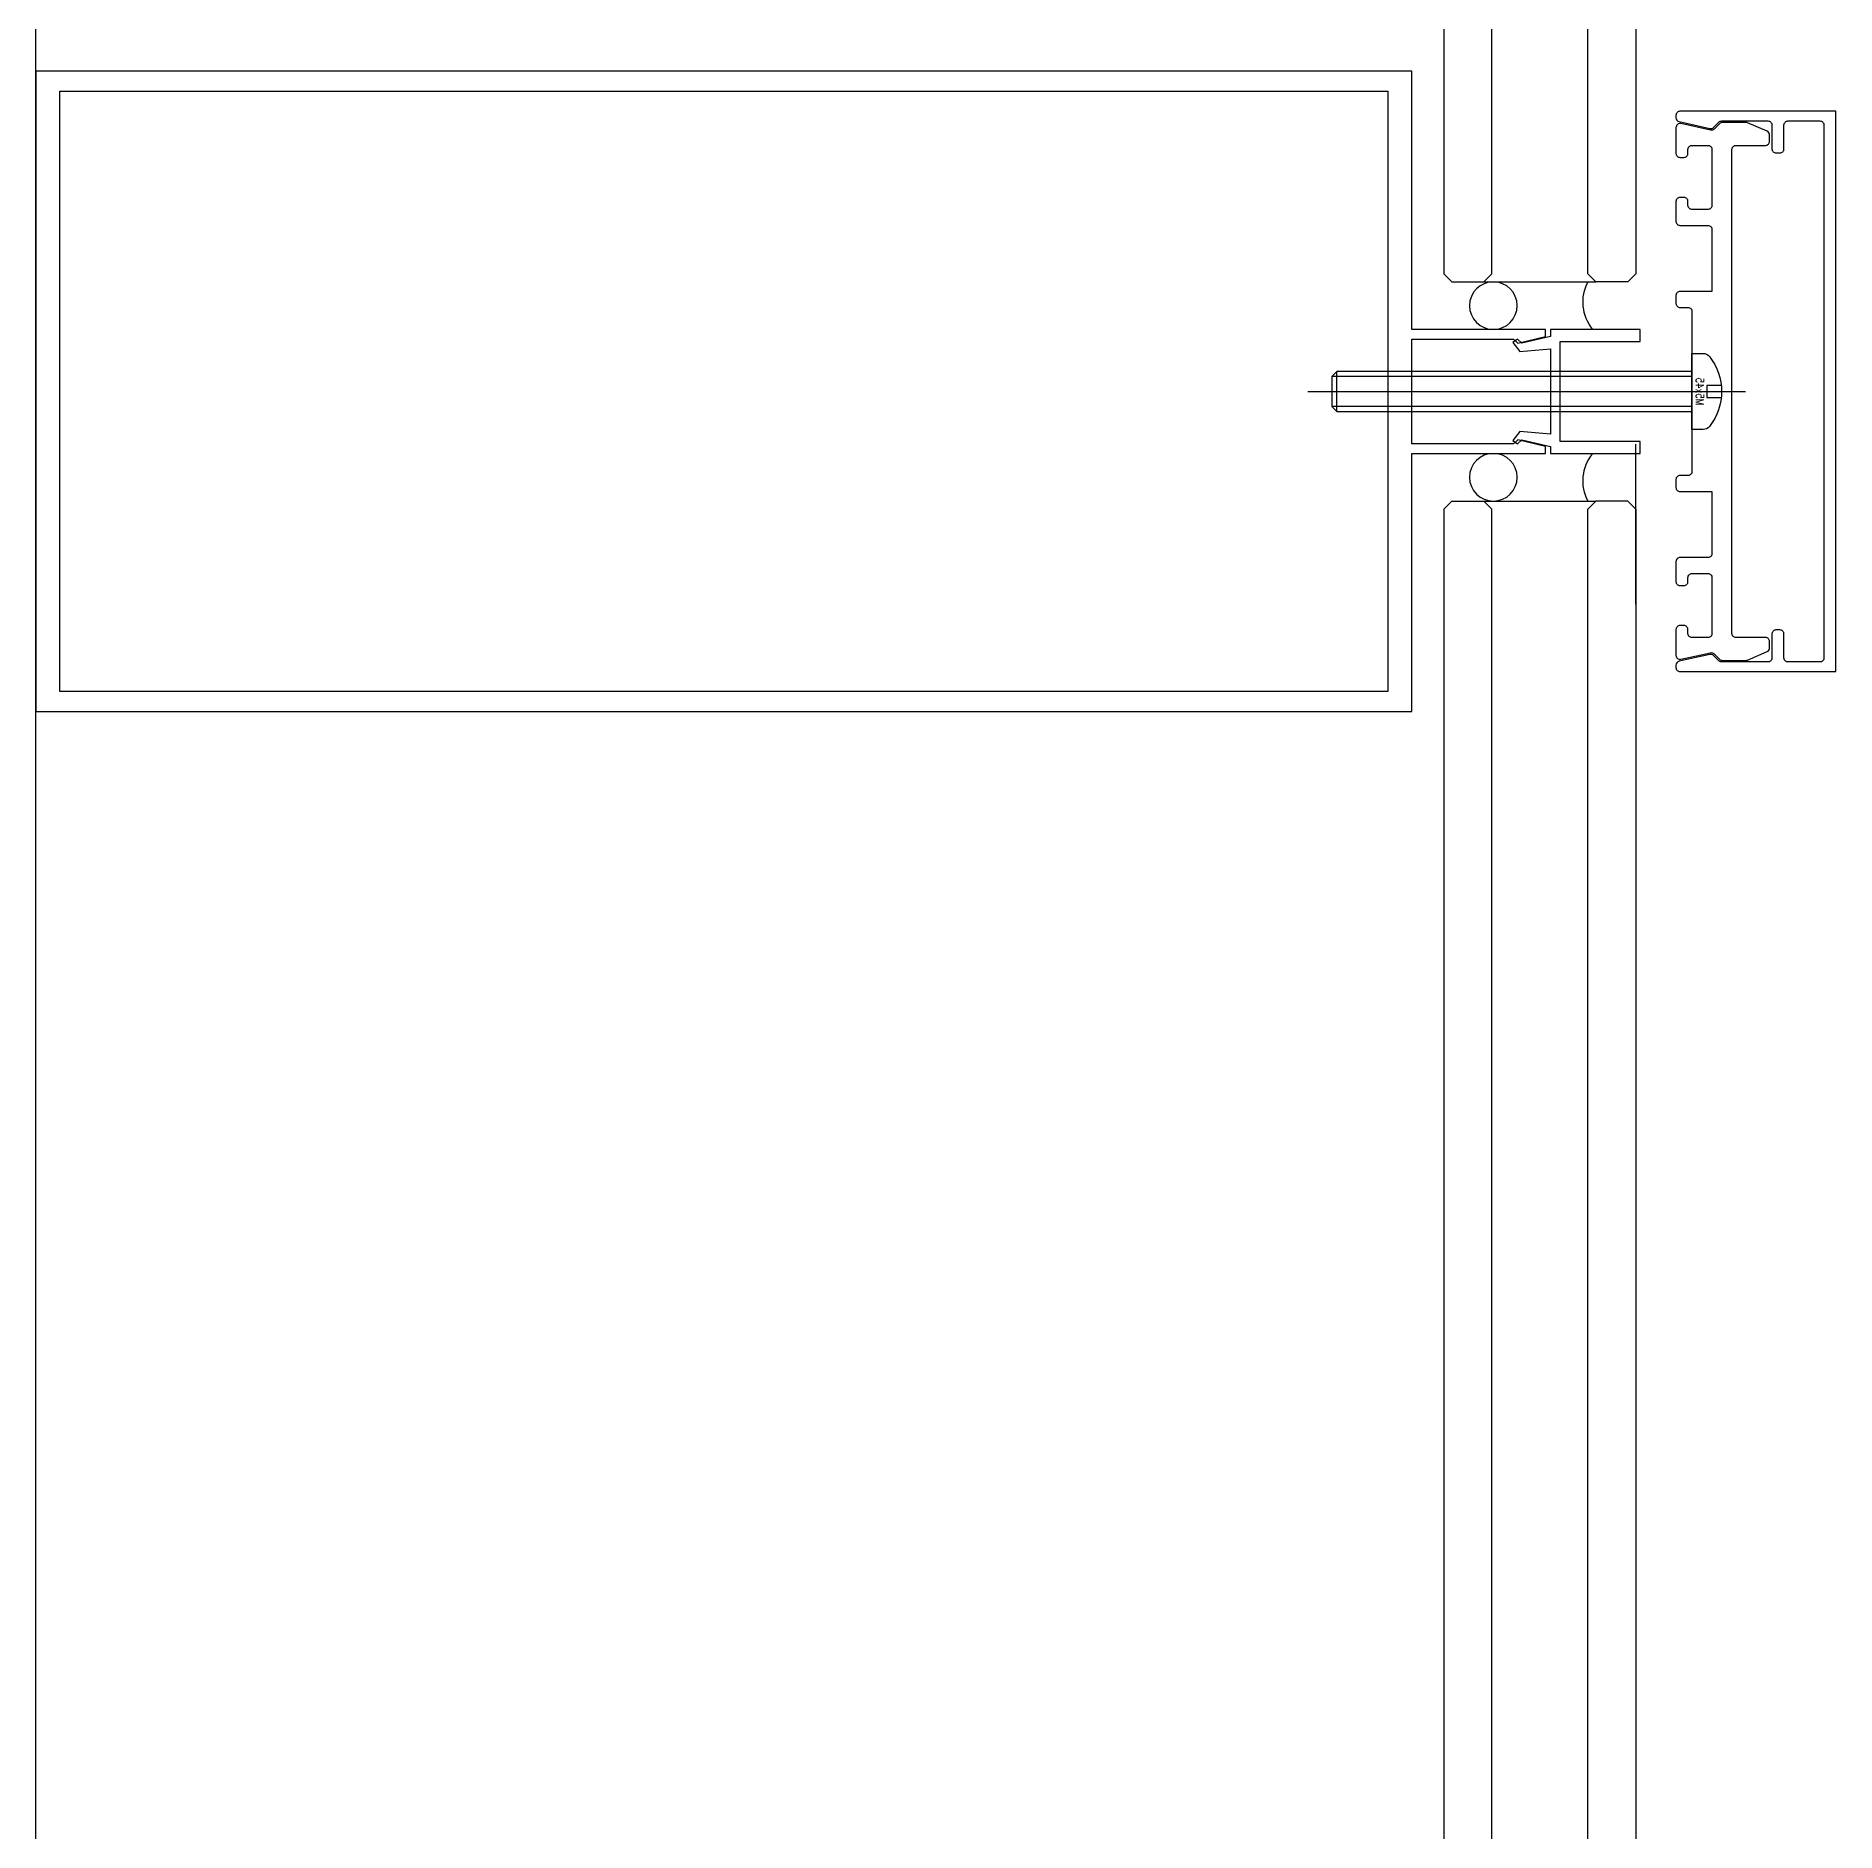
# Model space of a CAD drawing. Extents: x 1980812 to 2578970, y -669191 to 284498.
# Drawn here: x 2567868.4 to 2568093.4, y -259570.4 to -259346 of the extents above; entities that cross this region are included whole.
import ezdxf
from ezdxf.enums import TextEntityAlignment as Align

# ---------------------------------------------------------------- set-up
doc = ezdxf.new("R2010")
doc.units = 0
doc.header["$LTSCALE"] = 1000
doc.header["$MEASUREMENT"] = 0
for name, pattern in [('CENTER', [2, 1.25, -0.25, 0.25, -0.25]), ('DOTE', [2.42, 2, -0.2, 0.02, -0.2]), ('HIDDEN', [0.375, 0.25, -0.125]), ('HIDDEN2', [0.1875, 0.125, -0.0625])]:
    doc.linetypes.add(name, pattern=pattern)
for name, color, linetype in [('A-SECT-MCUT', 1, 'Continuous'), ('A-SECT-MCUT-FINE', 137, 'Continuous'), ('dote', 1, 'DOTE'), ('SF', 1, 'Continuous'), ('TEXT', 7, 'Continuous'), ('WINDOW', 2, 'Continuous'), ('空线', 3, 'Continuous')]:
    doc.layers.add(name, color=color, linetype=linetype)
doc.styles.add('ROMANS', font='simplex_.ttf', dxfattribs={"width": 0.8, "height": 500})

# ---------------------------------------------------------------- blocks, each defined once
blk = doc.blocks.new('M5x45_Pan')
at = {"color": 8, "linetype": 'HIDDEN'}
for p, q in [((44.38, -2.5), (44.38, 2.5)), ((0, 1.87), (45, 1.87)), ((0, -1.88), (45, -1.88))]:
    blk.add_line(p, q, dxfattribs=at)
at = {"color": 0, "linetype": 'ByBlock'}
blk.add_lwpolyline([(-1.39, -4.75), (0, -4.75), (0, 4.75), (-1.39, 4.75, 0.228537), (-2.17, 4.37, 0.349288), (-2.17, -4.37, 0.228537)], format="xyb", close=True, dxfattribs=at)
at = {"color": 8, "linetype": 'ByBlock'}
blk.add_lwpolyline([(0, 2.5), (44.38, 2.5), (45, 1.87), (45, -1.88), (44.38, -2.5), (0, -2.5)], dxfattribs=at)
at = {"color": 8, "linetype": 'HIDDEN2'}
blk.add_lwpolyline([(-3.66, 0.75), (-1.85, 0.75), (-1.85, -0.75), (-3.66, -0.75)], dxfattribs=at)
at = {"layer": 'TEXT', "color": 8, "linetype": 'CENTER'}
blk.add_line((48, 0), (-6.7, 0), dxfattribs=at)
at = {"layer": 'Defpoints', "color": 8, "style": 'ROMANS', "width": 0.8}
blk.add_text('M5x45', height=1, rotation=90, dxfattribs=at).set_placement((-1, 0), align=Align.MIDDLE)
blk = doc.blocks.new('pm5')
at = {"layer": 'A-SECT-MCUT', "elevation": 0}
for points in [[(0, -2900), (0, -2940), (-135.61, -2940), (-172, -2940), (-172, -2907.75), (-188.7, -2907.75), (-188.7, -2906.86), (-185.23, -2906.03), (-184.67, -2906.55), (-172, -2906.55), (-172, -2900), (-172, -2893.45), (-184.67, -2893.45), (-185.23, -2893.97), (-188.7, -2893.14), (-188.7, -2892.25), (-172, -2892.25), (-172, -2860), (-135.61, -2860), (0, -2860)], [(-169, -2937.5), (-3, -2937.5), (-3, -2900), (-3, -2862.5), (-169, -2862.5)], [(-189.31, -2905.34), (-185.46, -2905), (-184.61, -2906.12), (-185.18, -2906.55), (-185.74, -2906.03), (-189.31, -2906.88), (-189.31, -2907.75), (-200.51, -2907.75), (-200.51, -2906.25), (-190.51, -2906.25), (-190.51, -2893.75), (-200.51, -2893.75), (-200.51, -2892.25), (-189.31, -2892.25), (-189.31, -2893.12), (-185.74, -2893.97), (-185.18, -2893.45), (-184.61, -2893.88), (-185.46, -2895), (-189.31, -2894.66)]]:
    blk.add_lwpolyline(points, close=True, dxfattribs=at)
for points in [[(-205.5, -2935), (-225, -2935), (-225, -2865), (-205.5, -2865, -0.414214), (-205, -2865.5), (-205, -2865.8, -0.351524), (-205.39, -2866.29), (-209.23, -2867.14, -0.256425), (-209.7, -2867.01), (-210.36, -2866.35, 0.198912), (-210.71, -2866.2), (-216.5, -2866.2, 0.414214), (-217, -2866.7), (-217, -2869.7, -0.414214), (-217.5, -2870.2), (-218, -2870.2, -0.414214), (-218.5, -2869.7), (-218.5, -2866.7, 0.414214), (-219, -2866.2), (-223, -2866.2, 0.414214), (-223.5, -2866.7), (-223.5, -2933.3, 0.414214), (-223, -2933.8), (-219, -2933.8, 0.414214), (-218.5, -2933.3), (-218.5, -2930.3, -0.414214), (-218, -2929.8), (-217.5, -2929.8, -0.414214), (-217, -2930.3), (-217, -2933.3, 0.414214), (-216.5, -2933.8), (-210.71, -2933.8, 0.198912), (-210.35, -2933.65), (-209.7, -2932.99, -0.256425), (-209.23, -2932.86), (-205.39, -2933.71, -0.351524), (-205, -2934.2), (-205, -2934.5, -0.414214)], [(-205, -2889, -0.414214), (-205.5, -2889.5), (-206.5, -2889.5, 0.414214), (-207, -2890), (-207, -2910, 0.414214), (-206.5, -2910.5), (-205.5, -2910.5, -0.414214), (-205, -2911), (-205, -2912, -0.414214), (-205.5, -2912.5), (-209.5, -2912.5), (-209.5, -2920.25, 0.414214), (-209, -2920.75), (-205.5, -2920.75, -0.414214), (-205, -2921.25), (-205, -2923.75, -0.414214), (-205.5, -2924.25), (-206, -2924.25, -0.414214), (-206.5, -2923.75), (-206.5, -2923.25, 0.414214), (-207, -2922.75), (-209, -2922.75, 0.414214), (-209.5, -2923.25), (-209.5, -2930.25, 0.414214), (-209, -2930.75), (-207, -2930.75, 0.414214), (-206.5, -2930.25), (-206.5, -2929.75, -0.414214), (-206, -2929.25), (-205.5, -2929.25, -0.414214), (-205, -2929.75), (-205, -2932.97, -0.479811), (-205.61, -2933.46), (-209.3, -2932.64, 0.256425), (-209.76, -2932.78), (-210.44, -2933.45, -0.198912), (-210.79, -2933.6), (-213.74, -2933.6, -0.10157), (-213.94, -2933.56), (-216.4, -2932.51, -0.300021), (-216.7, -2932.05), (-216.7, -2931.25, -0.414214), (-216.2, -2930.75), (-212.5, -2930.75, 0.414214), (-212, -2930.25), (-212, -2923.5), (-212, -2876.5), (-212, -2869.75, 0.414214), (-212.5, -2869.25), (-216.2, -2869.25, -0.414214), (-216.7, -2868.75), (-216.7, -2867.95, -0.300021), (-216.4, -2867.49), (-213.94, -2866.44, -0.10157), (-213.74, -2866.4), (-210.79, -2866.4, -0.198912), (-210.44, -2866.55), (-209.76, -2867.23, 0.256425), (-209.3, -2867.36), (-205.61, -2866.54, -0.479811), (-205, -2867.03), (-205, -2870.25, -0.414214), (-205.5, -2870.75), (-206, -2870.75, -0.414214), (-206.5, -2870.25), (-206.5, -2869.75, 0.414214), (-207, -2869.25), (-209, -2869.25, 0.414214), (-209.5, -2869.75), (-209.5, -2876.75, 0.414214), (-209, -2877.25), (-207, -2877.25, 0.414214), (-206.5, -2876.75), (-206.5, -2876.25, -0.414214), (-206, -2875.75), (-205.5, -2875.75, -0.414214), (-205, -2876.25), (-205, -2878.75, -0.414214), (-205.5, -2879.25), (-209, -2879.25, 0.414214), (-209.5, -2879.75), (-209.5, -2887.5), (-205.5, -2887.5, -0.414214), (-205, -2888)]]:
    blk.add_lwpolyline(points, format="xyb", close=True, dxfattribs=at)
at = {"layer": 'A-SECT-MCUT-FINE'}
for p, q in [((0, -3650, 0), (0, -1456.63, 0)), ((-181, -2886.3, 0), (-195, -2886.3, 0)), ((-181, -2913.7, 0), (-195, -2913.7, 0))]:
    blk.add_line(p, q, dxfattribs=at)
for centre in [(-182.17, -2889.28, 0), (-182.17, -2910.72, 0)]:
    blk.add_circle(centre, 2.98, dxfattribs=at)
for centre, start, end in [((-198.77, -2888.82, 0), 320.5682, 27.9183), ((-198.77, -2911.17, 0), 332.0817, 39.4318)]:
    blk.add_arc(centre, 5.39, start, end, dxfattribs=at)
at = {"layer": 'WINDOW'}
for p, q in [((-200, -1456.63, 0), (-200, -2885.3, 0)), ((-194, -2885.3, 0), (-194, -1456.63, 0)), ((-182, -2885.3, 0), (-182, -1456.63, 0)), ((-176, -1456.63, 0), (-176, -2885.3, 0)), ((-200, -2885.3, 0), (-199, -2886.3, 0)), ((-199, -2886.3, 0), (-195, -2886.3, 0)), ((-195, -2886.3, 0), (-194, -2885.3, 0)), ((-181, -2886.3, 0), (-182, -2885.3, 0)), ((-177, -2886.3, 0), (-181, -2886.3, 0)), ((-176, -2885.3, 0), (-177, -2886.3, 0)), ((-200, -2914.7, 0), (-199, -2913.7, 0)), ((-199, -2913.7, 0), (-195, -2913.7, 0)), ((-195, -2913.7, 0), (-194, -2914.7, 0)), ((-181, -2913.7, 0), (-182, -2914.7, 0)), ((-177, -2913.7, 0), (-181, -2913.7, 0)), ((-176, -2914.7, 0), (-177, -2913.7, 0)), ((-200, -2914.7, 0), (-200, -3595.3, 0)), ((-194, -3595.3, 0), (-194, -2914.7, 0)), ((-182, -3595.3, 0), (-182, -2914.7, 0)), ((-176, -2914.7, 0), (-176, -3595.3, 0))]:
    blk.add_line(p, q, dxfattribs=at)
at = {"layer": 'SF', "rotation": 0.0004018880973607078}
blk.add_blockref('M5x45_Pan', (-207, -2900, 0), dxfattribs=at)

msp = doc.modelspace()

# ---------------------------------------------------------------- linework, layer by layer
at = {"layer": 'dote'}
msp.add_line((2568068.37, -317277.01, 0), (2568068.37, -256000.37, 0), dxfattribs=at)

# ---------------------------------------------------------------- block references
at = {"layer": '空线', "xscale": -1, "rotation": 359.9999999999997}
msp.add_blockref('pm5', (2567868.37, -256490.42, 0), dxfattribs=at)

doc.saveas('drawing.dxf')
